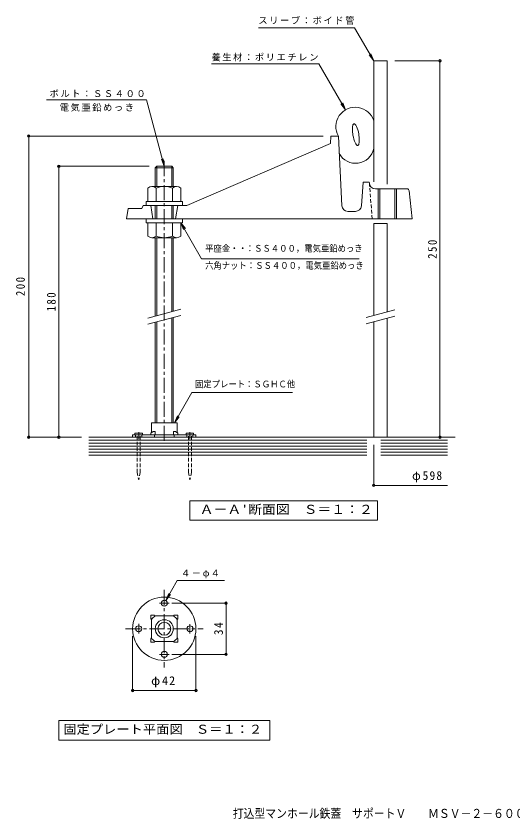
# Model space of a CAD drawing. Units: millimetres, scale not verified. Extents: x -312 to 348, y -272 to 262.
# Drawn here: x -312 to 18, y -272 to 262 of the extents above; entities that cross this region are included whole.
import ezdxf
from ezdxf.enums import TextEntityAlignment as Align

# ---------------------------------------------------------------- set-up
doc = ezdxf.new("R2010")
doc.units = ezdxf.units.MM
doc.header["$LTSCALE"] = 2
doc.header["$PDMODE"] = 32
doc.header["$PDSIZE"] = 1.6
doc.linetypes.add('CHAIN1', pattern=[8, 5, -1, 1, -1])
doc.linetypes.add('DASHED1', pattern=[1.8, 1.2, -0.6])
for name, color, linetype, lineweight in [('1-0', 4, 'Continuous', 9), ('1-1', 2, 'Continuous', 9), ('1-3', 4, 'Continuous', 9), ('1-4', 7, 'Continuous', 9), ('1-8', 3, 'Continuous', 9), ('1-9', 2, 'CHAIN1', 9), ('1-A', 2, 'Continuous', 9)]:
    doc.layers.add(name, color=color, linetype=linetype, lineweight=lineweight)
doc.layers.add('1-5', color=6, linetype='Continuous')
doc.styles.add('ＭＳ ゴシック', font='')
doc.styles.get('ＭＳ ゴシック').set_extended_font_data('MS Gothic')

msp = doc.modelspace()

# ---------------------------------------------------------------- linework, layer by layer
at = {"layer": '1-0', "linetype": 'CHAIN1'}
for p, q in [((-230.473, -19.211), (-230.473, -14.641)), ((-196.473, -19.211), (-196.473, -14.641)), ((-216.615, -128.23), (-210.274, -128.23)), ((-230.473, -148.372), (-230.473, -142.032)), ((-196.473, -142.088), (-196.473, -148.429)), ((-210.331, -162.23), (-216.672, -162.23))]:
    msp.add_line(p, q, dxfattribs=at)
at = {"layer": '1-0'}
for p, q in [((-234.473, -16.373), (-234.473, -17.973)), ((-234.473, -17.973), (-192.473, -17.973)), ((-232.473, -17.973), (-232.473, -16.373)), ((-228.473, -17.973), (-228.473, -16.373)), ((-219.973, -16.373), (-219.973, -17.973)), ((-206.973, -16.373), (-206.973, -17.973)), ((-198.473, -17.973), (-198.473, -16.373)), ((-194.473, -17.973), (-194.473, -16.373))]:
    msp.add_line(p, q, dxfattribs=at)
msp.add_lwpolyline([(-234.473, -16.373), (-192.473, -16.373), (-192.473, -17.973)], dxfattribs=at)
for centre, radius in [((-213.473, -145.23), 21), ((-213.473, -128.23), 2), ((-230.473, -145.23), 2), ((-196.473, -145.23), 2), ((-213.473, -162.23), 2)]:
    msp.add_circle(centre, radius, dxfattribs=at)
at = {"layer": '1-1'}
for p, q in [((-103.183, 177.025), (-102.923, 182.025)), ((-97.923, 182.025), (-102.923, 182.025)), ((-95.613, 135.825), (-97.923, 182.025)), ((-198.473, 136.025), (-103.183, 177.025)), ((-82.639, 135.718), (-81.423, 151.525)), ((-77.423, 151.525), (-81.423, 151.525)), ((-77.355, 150.7), (-77.423, 151.525)), ((-52.414, 147.025), (-73.369, 147.025)), ((-71.423, 127.025), (-71.423, 147.025)), ((-70.423, 127.025), (-70.423, 147.025)), ((-60.423, 127.025), (-60.423, 147.025)), ((-59.423, 127.025), (-59.423, 147.025)), ((-50.922, 145.685), (-48.923, 127.025)), ((-238.473, 127.025), (-237.473, 134.025)), ((-237.473, 134.025), (-228.473, 134.025)), ((-228.473, 134.025), (-227.473, 136.025)), ((-198.473, 136.025), (-227.473, 136.025)), ((-222.473, 136.025), (-220.973, 127.025)), ((-205.973, 127.025), (-204.473, 136.025)), ((-91.618, 132.025), (-86.627, 132.025)), ((-238.473, 127.025), (-48.923, 127.025))]:
    msp.add_line(p, q, dxfattribs=at)
at = {"layer": '1-1', "linetype": 'CHAIN1'}
msp.add_line((-213.473, 165.516), (-213.473, -21.803), dxfattribs=at)
at = {"layer": '1-1', "linetype": 'DASHED1'}
msp.add_line((-75.423, 127.025), (-77.355, 150.7), dxfattribs=at)
at = {"layer": '1-1'}
for centre, radius, start, end in [((-73.369, 151.025), 4, 184.66669, 270), ((-52.414, 145.525), 1.5, 6.11349, 90), ((-91.618, 136.025), 4, 182.86357, 270), ((-86.627, 136.025), 4, 270, 355.59999)]:
    msp.add_arc(centre, radius, start, end, dxfattribs=at)
at = {"layer": '1-3'}
for p, q in [((-74.423, 232.027), (-65.423, 232.027)), ((-74.423, 151.742), (-74.423, 232.027)), ((-65.423, 150.114), (-65.423, 232.027)), ((-74.423, 124.025), (-65.423, 124.025)), ((-74.423, 62.891), (-74.423, 124.025)), ((-65.423, 65.302), (-65.423, 124.025)), ((-74.423, -17.973), (-74.423, 58.75)), ((-65.423, -17.973), (-65.423, 61.161))]:
    msp.add_line(p, q, dxfattribs=at)
at = {"layer": '1-4'}
for p, q in [((-151.022, 254.027), (-87.125, 254.027)), ((-74.423, 232.027), (-87.125, 254.027)), ((-74.423, 232.027), (-77.467, 235.994)), ((-74.423, 232.027), (-76.336, 236.646)), ((-182.155, 230.027), (-110.778, 230.027)), ((-93.126, 199.454), (-110.778, 230.027)), ((-60.423, 232.027), (-29.883, 232.027)), ((-30.483, -17.973), (-30.483, 232.027)), ((-93.126, 199.454), (-96.17, 203.421)), ((-93.126, 199.454), (-95.04, 204.073)), ((-107.921, 182.027), (-304.073, 182.027)), ((-303.473, -17.973), (-303.473, 182.027)), ((-213.473, 162.027), (-215.386, 166.646)), ((-213.473, 162.027), (-214.126, 166.984)), ((-223.473, 162.027), (-284.073, 162.027)), ((-283.473, -17.973), (-283.473, 162.027)), ((-202.523, 124.525), (-199.479, 120.558)), ((-202.523, 124.525), (-200.61, 119.906)), ((-206.673, -8.373), (-195.126, 11.627)), ((-195.126, 11.627), (-128.43, 11.627)), ((-206.673, -8.373), (-204.76, -3.754)), ((-206.673, -8.373), (-203.629, -4.406)), ((-268.473, -17.973), (-304.073, -17.973)), ((-74.423, -22.973), (-74.423, -50.573)), ((-74.423, -49.973), (-25.423, -49.973)), ((-212.473, -126.498), (-210.56, -121.879)), ((-212.473, -126.498), (-209.429, -122.532)), ((-208.473, -128.23), (-171.873, -128.23)), ((-172.473, -162.23), (-172.473, -128.23)), ((-234.473, -150.23), (-234.473, -186.83)), ((-192.473, -150.23), (-192.473, -186.83)), ((-208.473, -162.23), (-171.873, -162.23)), ((-234.473, -186.23), (-192.473, -186.23))]:
    msp.add_line(p, q, dxfattribs=at)
at = {"layer": '1-4', "color": 2}
for p, q in [((-283.473, -219.23), (-283.473, -206.23)), ((-283.473, -206.23), (-143.473, -206.23)), ((-143.473, -219.23), (-143.473, -206.23)), ((-143.473, -219.23), (-283.473, -219.23))]:
    msp.add_line(p, q, dxfattribs=at)
at = {"layer": '1-4'}
for points in [[(-213.473, 162.027), (-225.263, 206.027), (-291.569, 206.027)], [(-202.523, 124.525), (-188.667, 100.525), (-84.188, 100.525)], [(-212.473, -126.498), (-204.813, -113.23), (-173.39, -113.23)]]:
    msp.add_lwpolyline(points, dxfattribs=at)
at = {"layer": '1-4', "color": 2}
msp.add_lwpolyline([(-196.498, -73.147), (-196.498, -60.147), (-71.948, -60.147), (-71.948, -73.147)], close=True, dxfattribs=at)
at = {"layer": '1-4'}
for p in [(-30.483, 232.027), (-303.473, 182.027), (-283.473, 162.027), (-303.473, -17.973), (-283.473, -17.973), (-30.483, -17.973), (-74.423, -49.973), (-172.473, -128.23), (-172.473, -162.23), (-234.473, -186.23), (-192.473, -186.23)]:
    msp.add_point(p, dxfattribs=at)
at = {"layer": '1-8'}
for p, q in [((-219.473, 161.027), (-218.473, 162.027)), ((-219.473, 161.027), (-207.473, 161.027)), ((-219.473, 161.027), (-219.473, 148.525)), ((-218.473, 162.027), (-218.473, 148.525)), ((-218.473, 162.027), (-208.473, 162.027)), ((-208.473, 162.027), (-208.473, 148.525)), ((-208.473, 162.027), (-207.473, 161.027)), ((-207.473, 161.027), (-207.473, 148.525)), ((-219.473, 136.025), (-219.473, 127.025)), ((-218.473, 136.025), (-218.473, 127.025)), ((-208.473, 136.025), (-208.473, 127.025)), ((-207.473, 136.025), (-207.473, 127.025)), ((-219.473, 114.525), (-219.473, 62.489)), ((-218.473, 114.525), (-218.473, 62.757)), ((-208.473, 114.525), (-208.473, 65.436)), ((-207.473, 114.525), (-207.473, 65.704)), ((-208.473, 61.295), (-208.473, -8.373)), ((-207.473, 61.563), (-207.473, -8.373)), ((-219.473, 58.348), (-219.473, -8.373)), ((-218.473, 58.616), (-218.473, -8.373)), ((-232.973, -15.373), (-232.973, -16.373)), ((-227.973, -15.373), (-232.973, -15.373)), ((-227.973, -15.373), (-227.973, -16.373)), ((-198.973, -15.373), (-193.973, -15.373)), ((-198.973, -15.373), (-198.973, -16.373)), ((-193.973, -15.373), (-193.973, -16.373))]:
    msp.add_line(p, q, dxfattribs=at)
at = {"layer": '1-8', "color": 4}
for p, q in [((-221.681, 148.525), (-205.265, 148.525)), ((-218.938, 147.399), (-218.938, 138.525)), ((-208.008, 147.399), (-208.008, 138.525)), ((-202.523, 147.399), (-202.523, 138.525)), ((-218.938, 115.651), (-218.938, 124.525)), ((-208.008, 115.651), (-208.008, 124.525)), ((-202.523, 115.651), (-202.523, 124.525)), ((-221.681, 114.525), (-205.265, 114.525))]:
    msp.add_line(p, q, dxfattribs=at)
at = {"layer": '1-8', "color": 6, "lineweight": 5}
for p, q in [((-225.473, 138.525), (-225.473, 136.025)), ((-224.423, 138.525), (-225.473, 138.525)), ((-201.473, 138.525), (-202.523, 138.525)), ((-201.473, 138.525), (-201.473, 136.025)), ((-225.473, 124.525), (-225.473, 127.025)), ((-224.423, 124.525), (-225.473, 124.525)), ((-201.473, 124.525), (-202.523, 124.525)), ((-201.473, 124.525), (-201.473, 127.025)), ((-263.473, -17.973), (-20.431, -17.973)), ((-263.473, -19.973), (-78.985, -19.973)), ((-69.798, -19.973), (-25.423, -19.973)), ((-263.473, -21.973), (-78.985, -21.973)), ((-263.473, -23.973), (-78.985, -23.973)), ((-263.473, -25.973), (-78.985, -25.973)), ((-69.798, -21.973), (-25.423, -21.973)), ((-69.798, -23.973), (-25.423, -23.973)), ((-69.798, -25.973), (-25.423, -25.973)), ((-263.473, -27.973), (-78.985, -27.973)), ((-263.473, -29.973), (-78.985, -29.973)), ((-69.798, -27.973), (-25.423, -27.973)), ((-69.798, -29.973), (-25.423, -29.973))]:
    msp.add_line(p, q, dxfattribs=at)
at = {"layer": '1-8', "color": 7}
for p, q in [((-224.473, 61.149), (-202.473, 67.044)), ((-79.423, 61.551), (-60.423, 66.642)), ((-224.473, 57.008), (-202.473, 62.903)), ((-79.423, 57.41), (-60.423, 62.501))]:
    msp.add_line(p, q, dxfattribs=at)
at = {"layer": '1-8', "linetype": 'DASHED1'}
for p, q in [((-231.473, -41.373), (-231.473, -16.373)), ((-229.473, -41.373), (-229.473, -16.373)), ((-197.473, -41.373), (-197.473, -16.373)), ((-195.473, -41.373), (-195.473, -16.373)), ((-231.473, -41.373), (-230.473, -46.373)), ((-229.473, -41.373), (-230.473, -46.373)), ((-197.473, -41.373), (-196.473, -46.373)), ((-195.473, -41.373), (-196.473, -46.373))]:
    msp.add_line(p, q, dxfattribs=at)
at = {"layer": '1-8', "color": 4}
for points in [[(-224.423, 147.399), (-224.423, 138.525), (-202.523, 138.525)], [(-224.423, 115.651), (-224.423, 124.525), (-202.523, 124.525)]]:
    msp.add_lwpolyline(points, dxfattribs=at)
at = {"layer": '1-8', "color": 6, "lineweight": 5}
for centre, radius, start, end in [((-86.692, 188.31), 12.868, 17.54776, 209.23631), ((-86.463, 176.271), 12.313, 207.87393, 347.92513)]:
    msp.add_arc(centre, radius, start, end, dxfattribs=at)
at = {"layer": '1-8', "color": 4}
for centre, radius, start, end in [((-221.681, 144.622), 3.903, 45.3613, 134.63896), ((-213.473, 134.697), 13.828, 66.7198, 113.2803), ((-205.265, 144.622), 3.903, 45.3613, 134.63818), ((-221.681, 118.428), 3.903, 225.36104, 314.6387), ((-213.473, 128.353), 13.828, 246.7197, 293.2802), ((-205.265, 118.428), 3.903, 225.36182, 314.6387)]:
    msp.add_arc(centre, radius, start, end, dxfattribs=at)
at = {"layer": '1-8', "color": 6, "lineweight": 5}
msp.add_ellipse((-86.304, 183.047), major_axis=(-1.276, 7.238), ratio=0.2692, dxfattribs=at)
at = {"layer": '1-9'}
for p, q in [((-213.473, -119.445), (-213.473, -171.016)), ((-239.258, -145.23), (-187.688, -145.23))]:
    msp.add_line(p, q, dxfattribs=at)
at = {"layer": '1-A'}
for p, q in [((-221.973, -8.373), (-221.973, -14.965)), ((-221.973, -8.373), (-204.973, -8.373)), ((-204.973, -8.373), (-204.973, -14.965)), ((-220.923, -14.107), (-222.473, -15.373)), ((-222.473, -15.373), (-222.473, -16.373)), ((-206.023, -14.107), (-204.473, -15.373)), ((-204.473, -15.373), (-204.473, -16.373)), ((-221.973, -139.125), (-222.473, -138.625)), ((-219.579, -136.73), (-220.079, -136.23)), ((-207.367, -136.73), (-219.579, -136.73)), ((-207.367, -136.73), (-206.867, -136.23)), ((-204.973, -139.125), (-204.473, -138.625)), ((-221.973, -139.125), (-221.973, -151.336)), ((-204.973, -151.336), (-204.973, -139.125)), ((-221.973, -151.336), (-222.473, -151.836)), ((-219.579, -153.73), (-220.079, -154.23)), ((-219.579, -153.73), (-207.367, -153.73)), ((-207.367, -153.73), (-206.867, -154.23)), ((-204.973, -151.336), (-204.473, -151.836))]:
    msp.add_line(p, q, dxfattribs=at)
for points in [[(-220.923, -14.107), (-219.579, -14.107), (-219.579, -16.373)], [(-206.023, -14.107), (-207.367, -14.107), (-207.367, -16.373)], [(-222.473, -138.625), (-222.473, -136.23), (-220.079, -136.23)], [(-206.867, -136.23), (-204.473, -136.23), (-204.473, -138.625)], [(-220.079, -154.23), (-222.473, -154.23), (-222.473, -151.836)], [(-204.473, -151.836), (-204.473, -154.23), (-206.867, -154.23)]]:
    msp.add_lwpolyline(points, dxfattribs=at)
for radius in [6, 4.25]:
    msp.add_circle((-213.473, -145.23), radius, dxfattribs=at)
for centre, start, end in [((-215.973, -142.73), 121.00261, 148.99734), ((-210.973, -142.73), 31.00261, 58.99734), ((-215.973, -147.73), 211.00261, 238.99734), ((-210.973, -147.73), 301.00261, 328.99734)]:
    msp.add_arc(centre, 7, start, end, dxfattribs=at)

# ---------------------------------------------------------------- texts
at = {"layer": '1-4', "color": 6, "style": 'ＭＳ ゴシック', "width": 0.9}
for s, p in [('平座金・・', (-186.388, 103.917)), ('：ＳＳ４００，電気亜鉛めっき', (-159.388, 103.917)), ('六角ナット：ＳＳ４００，電気亜鉛めっき', (-186.388, 92.544)), ('固定プレート：ＳＧＨＣ他', (-193.1, 13.784))]:
    msp.add_text(s, height=4.399, dxfattribs=at).set_placement(p, align=Align.BOTTOM_LEFT)
at = {"layer": '1-4', "color": 2, "style": 'ＭＳ ゴシック'}
for s, width, p in [("Ａ－Ａ'断面図\u3000Ｓ＝１：２", 1.15, (-189.973, -70.647)), ('固定プレート平面図\u3000Ｓ＝１：２', 1.1, (-280.473, -216.73))]:
    msp.add_text(s, height=5.865, dxfattribs=dict(at, width=width)).set_placement(p, align=Align.BOTTOM_LEFT)
at = {"layer": '1-4', "char_height": 4.399, "attachment_point": 7, "style": 'ＭＳ ゴシック'}
for s, insert in [('\\T1.17;スリーブ：ボイド管', (-151.022, 256.15)), ('\\T1.17;養生材：ポリエチレン', (-182.155, 231.72)), ('\\T1.17;ボルト：ＳＳ４００', (-289.612, 207.758)), ('\\T1.17;電気亜鉛めっき', (-282.912, 198.298)), ('\\T1.17;４－φ４', (-202.396, -111.641))]:
    msp.add_mtext(s, dxfattribs=dict(at, insert=insert))
at = {"layer": '1-4', "color": 2, "char_height": 5.865, "attachment_point": 7, "rotation": 90, "style": 'ＭＳ ゴシック'}
for s, insert in [('\\T1.27;\\W0.9;250', (-32.483, 100.527)), ('\\T1.27;\\W0.9;200', (-305.961, 75.762)), ('\\T1.27;\\W0.9;180', (-285.473, 65.527)), ('\\T1.27;\\W0.95;34', (-174.473, -149.48))]:
    msp.add_mtext(s, dxfattribs=dict(at, insert=insert))
at = {"layer": '1-4', "color": 2, "char_height": 5.865, "attachment_point": 7, "style": 'ＭＳ ゴシック'}
for s, insert in [('\\T1.21;\\W0.95;φ598', (-48.985, -47.973)), ('\\T1.19;φ42', (-222.223, -184.23))]:
    msp.add_mtext(s, dxfattribs=dict(at, insert=insert))
at = {"layer": '1-5', "style": 'ＭＳ ゴシック', "width": 0.9}
msp.add_text('打込型マンホール鉄蓋\u3000サポートＶ\u3000\u3000ＭＳＶ－２－６００\u3000Ｃ＝２００', height=5.865, dxfattribs=at).set_placement((-168.017, -272.645), align=Align.BOTTOM_LEFT)

doc.saveas('drawing.dxf')
